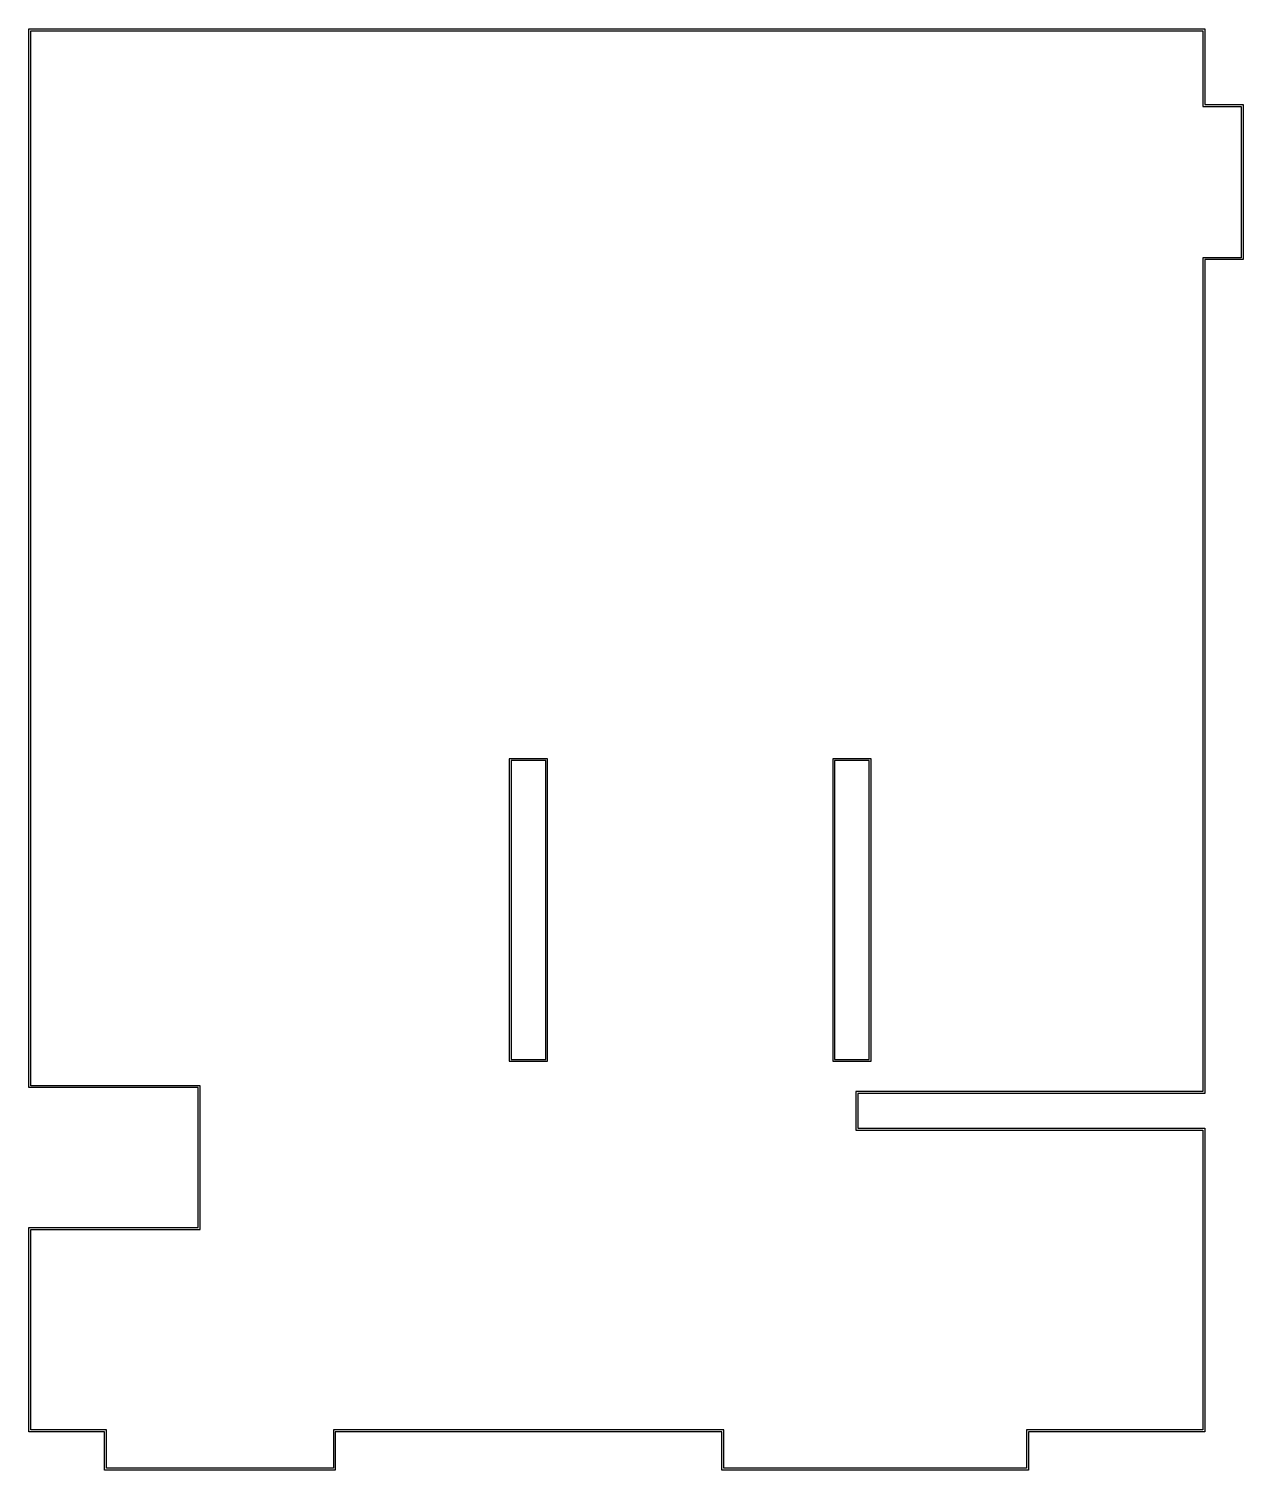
# Model space of a CAD drawing. Header units: millimetres. Extents: x -40.1 to 40.1, y -47.6 to 47.6.
import ezdxf

# ---------------------------------------------------------------- set-up
doc = ezdxf.new("R2010")
doc.units = ezdxf.units.MM
doc.layers.get('0').update_dxf_attribs({"linetype": 'CONTINUOUS'})

msp = doc.modelspace()

# ---------------------------------------------------------------- linework, layer by layer
for points in [[(40.127, 42.627), (40.127, 32.373), (37.587, 32.373), (37.587, -22.735), (14.666, -22.735), (14.666, -25.021), (37.587, -25.021), (37.587, -45.087), (25.936, -45.087), (25.936, -47.627), (5.682, -47.627), (5.682, -45.087), (-19.873, -45.087), (-19.873, -47.627), (-35.127, -47.627), (-35.127, -45.087), (-40.127, -45.087), (-40.127, -31.592), (-28.927, -31.592), (-28.927, -22.346), (-40.127, -22.346), (-40.127, 47.627), (37.587, 47.627), (37.587, 42.627)], [(-40, -44.96), (-40, -31.719), (-28.8, -31.719), (-28.8, -22.219), (-40, -22.219), (-40, 47.5), (37.46, 47.5), (37.46, 42.5), (40, 42.5), (40, 32.5), (37.46, 32.5), (37.46, -22.608), (14.539, -22.608), (14.539, -25.148), (37.46, -25.148), (37.46, -44.96), (25.809, -44.96), (25.809, -47.5), (5.809, -47.5), (5.809, -44.96), (-20, -44.96), (-20, -47.5), (-35, -47.5), (-35, -44.96)], [(-5.842, -0.608), (-8.382, -0.608), (-8.382, -20.608), (-5.842, -20.608)], [(-8.255, -0.735), (-8.255, -20.481), (-5.969, -20.481), (-5.969, -0.735)], [(15.54, -20.608), (15.54, -0.608), (13, -0.608), (13, -20.608)], [(15.413, -20.481), (15.413, -0.735), (13.127, -0.735), (13.127, -20.481)]]:
    msp.add_lwpolyline(points, close=True)

doc.saveas('drawing.dxf')
